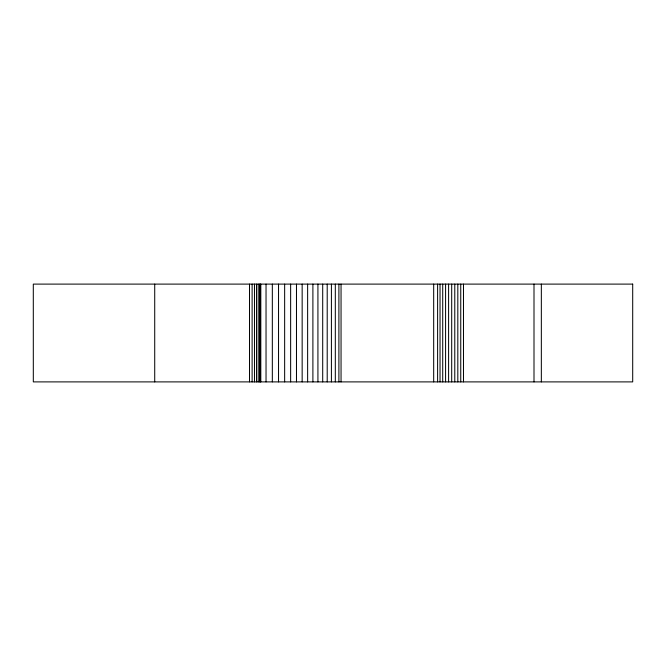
<?xml version="1.0" encoding="UTF-8"?>
<svg xmlns="http://www.w3.org/2000/svg" width="666" height="666" viewBox="0 0 666 666"><rect width="100%" height="100%" fill="white"/><g stroke="black" fill="none" stroke-linecap="round" stroke-linejoin="round"><path stroke-width="1" d="M541.341 284.107L541.341 381.893M533.999 284.107L533.999 381.893M463.486 284.107L463.486 381.893M460.739 284.107L460.739 381.893M457.817 284.107L457.817 381.893M454.778 284.107L454.778 381.893M451.69 284.107L451.69 381.893M448.601 284.107L448.601 381.893M445.587 284.107L445.587 381.893M442.715 284.107L442.715 381.893M440.035 284.107L440.035 381.893M437.604 284.107L437.604 381.893M433.683 284.107L433.683 381.893M341.05 284.107L341.05 381.893M338.894 284.107L338.894 381.893M335.314 284.107L335.314 381.893M331.41 284.107L331.41 381.893M327.206 284.107L327.206 381.893M322.702 284.107L322.702 381.893M317.923 284.107L317.923 381.893M312.895 284.107L312.895 381.893M307.634 284.107L307.634 381.893M302.156 284.107L302.156 381.893M296.478 284.107L296.478 381.893M290.642 284.107L290.642 381.893M284.648 284.107L284.648 381.893M278.538 284.107L278.538 381.893M272.327 284.107L272.327 381.893M266.034 284.107L266.034 381.893M260.814 284.107L260.806 381.893M260.373 284.107L260.373 381.893M259.49 284.107L259.49 381.893M258.2 284.107L258.2 381.893M256.518 284.107L256.518 381.893M254.479 284.107L254.479 381.893M252.123 284.107L252.123 381.893M249.509 284.107L249.509 381.893M154.72 284.107L154.72 381.893M632.7 284.107L33.3 284.107L33.317 381.893L632.7 381.893L632.7 284.107"/></g></svg>
